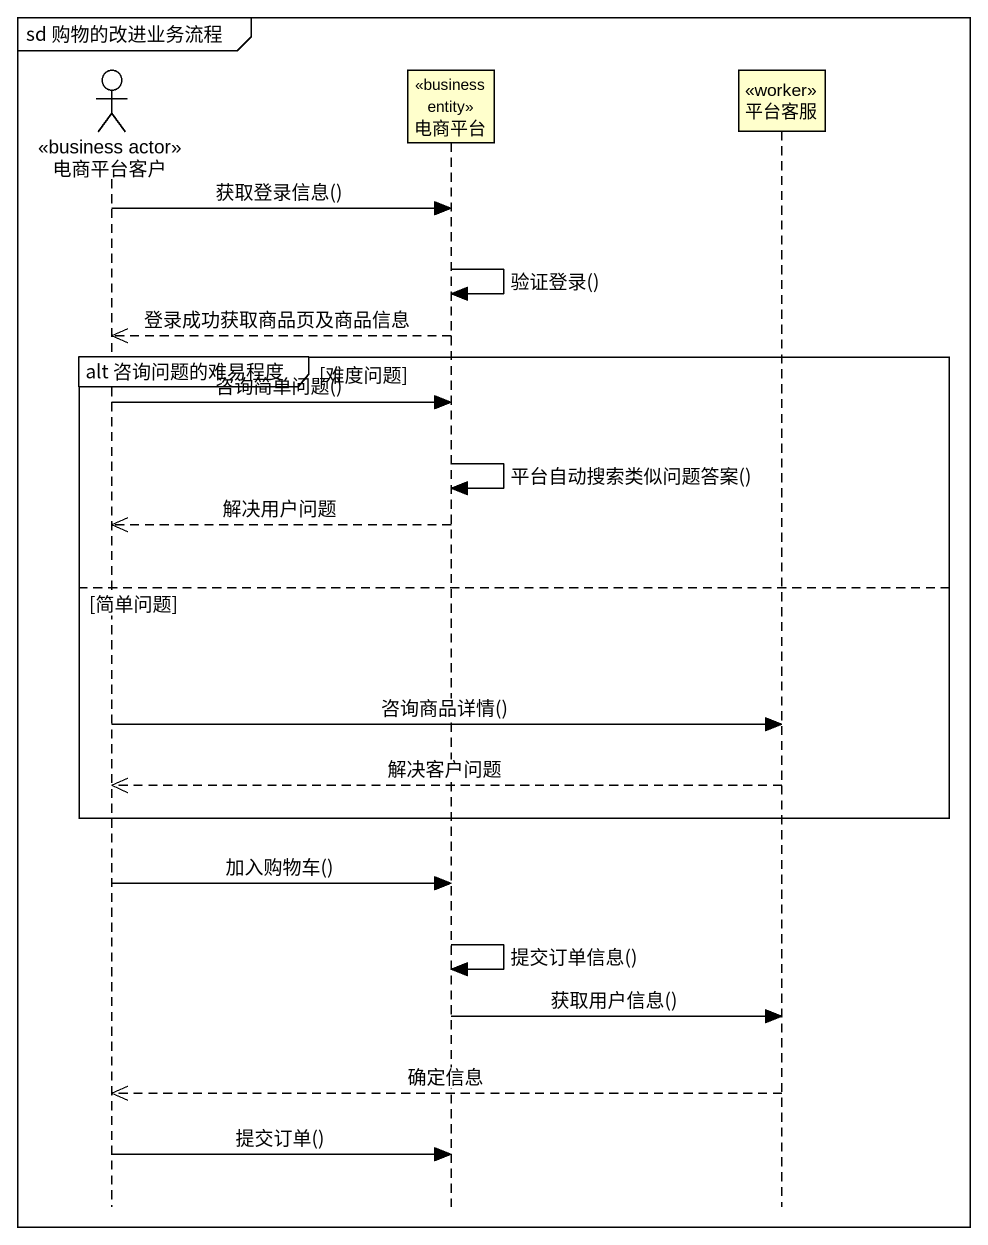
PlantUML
@startuml
mainframe sd 购物的改进业务流程
hide footbox
actor 电商平台客户 <<business actor>>
participant 电商平台 <<business entity>>
participant 平台客服 <<worker>>

电商平台客户 -> 电商平台 : 获取登录信息()
电商平台 -> 电商平台 : 验证登录()
电商平台 -->> 电商平台客户 : 登录成功获取商品页及商品信息
group alt 咨询问题的难易程度 [难度问题]
  电商平台客户 -> 电商平台 : 咨询简单问题()
  电商平台 -> 电商平台 : 平台自动搜索类似问题答案()
  电商平台 -->> 电商平台客户 : 解决用户问题
else 简单问题
  电商平台客户 -> 平台客服 : 咨询商品详情()
  平台客服 -->> 电商平台客户 : 解决客户问题
end
电商平台客户 -> 电商平台 : 加入购物车()
电商平台 -> 电商平台 : 提交订单信息()
电商平台 -> 平台客服 : 获取用户信息()
平台客服 -->> 电商平台客户 : 确定信息
电商平台客户 -> 电商平台 : 提交订单()
@enduml
